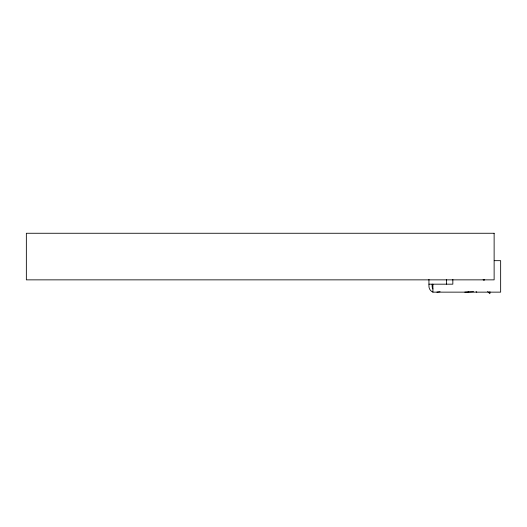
<?xml version="1.0" encoding="UTF-8"?>
<svg xmlns="http://www.w3.org/2000/svg" width="527" height="527" viewBox="0 0 527 527"><rect width="100%" height="100%" fill="white"/><g stroke="black" fill="none" stroke-linecap="round" stroke-linejoin="round"><path stroke-width="0.79" d="M436.903 292.142L440.091 291.721M464.794 292.142L473.556 291.675M494.273 260.667L500.65 260.667L500.65 292.142L432.917 292.142A6.476 6.476 0 0 1 428.938 286.168L428.938 279.396M428.938 284.178L452.838 284.178L452.838 279.396M487.659 291.503L489.893 293.737L489.893 291.648M446.468 279.396L446.468 284.178M432.917 284.178L432.917 292.142M432.12 284.178L432.12 286.168A5.277 5.277 0 0 0 432.917 288.954M484.688 279.6A0.797 0.797 0 0 1 483.147 279.6M467.983 292.142A6.825 6.825 0 0 1 468.615 291.668M476.112 291.668A6.825 6.825 0 0 1 476.744 292.142M494.128 233.263L26.35 233.263L26.35 279.857L494.128 279.857L494.128 233.263"/></g></svg>
